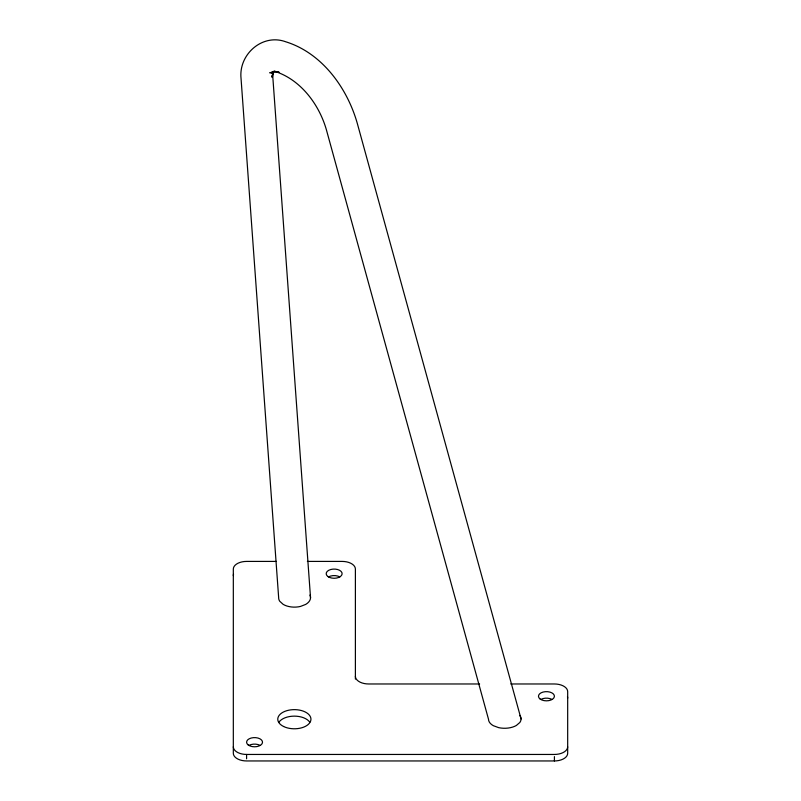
<?xml version="1.0" encoding="UTF-8"?>
<svg xmlns="http://www.w3.org/2000/svg" width="801" height="801" viewBox="0 0 801 801"><rect width="100%" height="100%" fill="white"/><g stroke="black" fill="none" stroke-linecap="round" stroke-linejoin="round"><path stroke-width="1.2" d="M273.692 71.289L271.769 77.116L273.321 72.09L272.841 77.357L310.538 597.806M273.021 73.051L274.212 71.429M271.549 73.432L273.962 71.83M273.772 71.609L269.757 72.851L274.032 71.85L279.118 72.24L274.222 71.189C300.355 79.219 319.018 104.16 326.367 129.692L488.49 719.198A15.609 9.011 0 0 0 493.326 725.686L498.673 727.648A16.631 9.602 0 0 0 516.355 725.476L519.839 722.482A15.609 9.011 0 0 0 519.799 715.423M276.365 561.411L246.588 561.411A13.267 7.66 0 0 0 233.321 569.07L233.321 753.29A13.267 7.66 0 0 0 246.588 760.95L554.412 760.95A13.267 7.66 0 0 0 567.679 753.29L567.679 691.633A13.267 7.66 0 0 0 554.412 683.974L510.778 683.974M307.384 561.411L342.117 561.411A13.267 7.66 0 0 1 355.394 569.07L355.394 679.078M479.609 683.974L368.66 683.974A13.267 7.66 0 0 1 355.394 676.314M233.321 746.792A13.267 7.66 0 0 0 246.588 754.452L554.412 754.452A13.267 7.66 0 0 0 567.679 746.792M521.071 718.958L357.486 124.075C347.554 88.38 322.242 53.056 285.677 41.762C262.348 33.221 238.578 54.408 241.031 78.278L278.658 597.646A16.631 9.602 0 0 0 279.749 601.251L283.143 604.344A15.609 9.011 0 0 0 300.505 606.427L305.682 604.415A16.631 9.602 0 0 0 309.937 595.073M554.412 756.615L554.412 760.95M246.588 754.452L246.588 758.787M278.938 722.192A16.581 9.572 0 0 1 294.357 716.134A16.581 9.572 0 0 1 309.777 722.192M328.53 576.92A7.96 4.596 0 0 1 339.794 576.92M248.921 745.441A7.96 4.596 0 0 1 260.185 745.441M540.815 699.483A7.96 4.596 0 0 1 552.079 699.483M233.321 575.579A13.267 7.66 0 0 1 233.542 574.177M567.458 696.74A13.267 7.66 0 0 1 567.679 698.142M283.594 726.497A16.581 9.572 0 0 0 310.668 720.96A16.581 9.572 0 0 0 288.821 710.187A16.581 9.572 0 0 0 283.594 726.497M327.919 576.53A7.96 4.596 0 0 0 341.566 575.358A7.96 4.596 0 0 0 332.996 569.121A7.96 4.596 0 0 0 327.919 576.53M248.31 745.05A7.96 4.596 0 0 0 261.957 743.889A7.96 4.596 0 0 0 253.386 737.651A7.96 4.596 0 0 0 248.31 745.05M540.204 699.093A7.96 4.596 0 0 0 553.851 697.921A7.96 4.596 0 0 0 545.281 691.684A7.96 4.596 0 0 0 540.204 699.093"/></g></svg>
